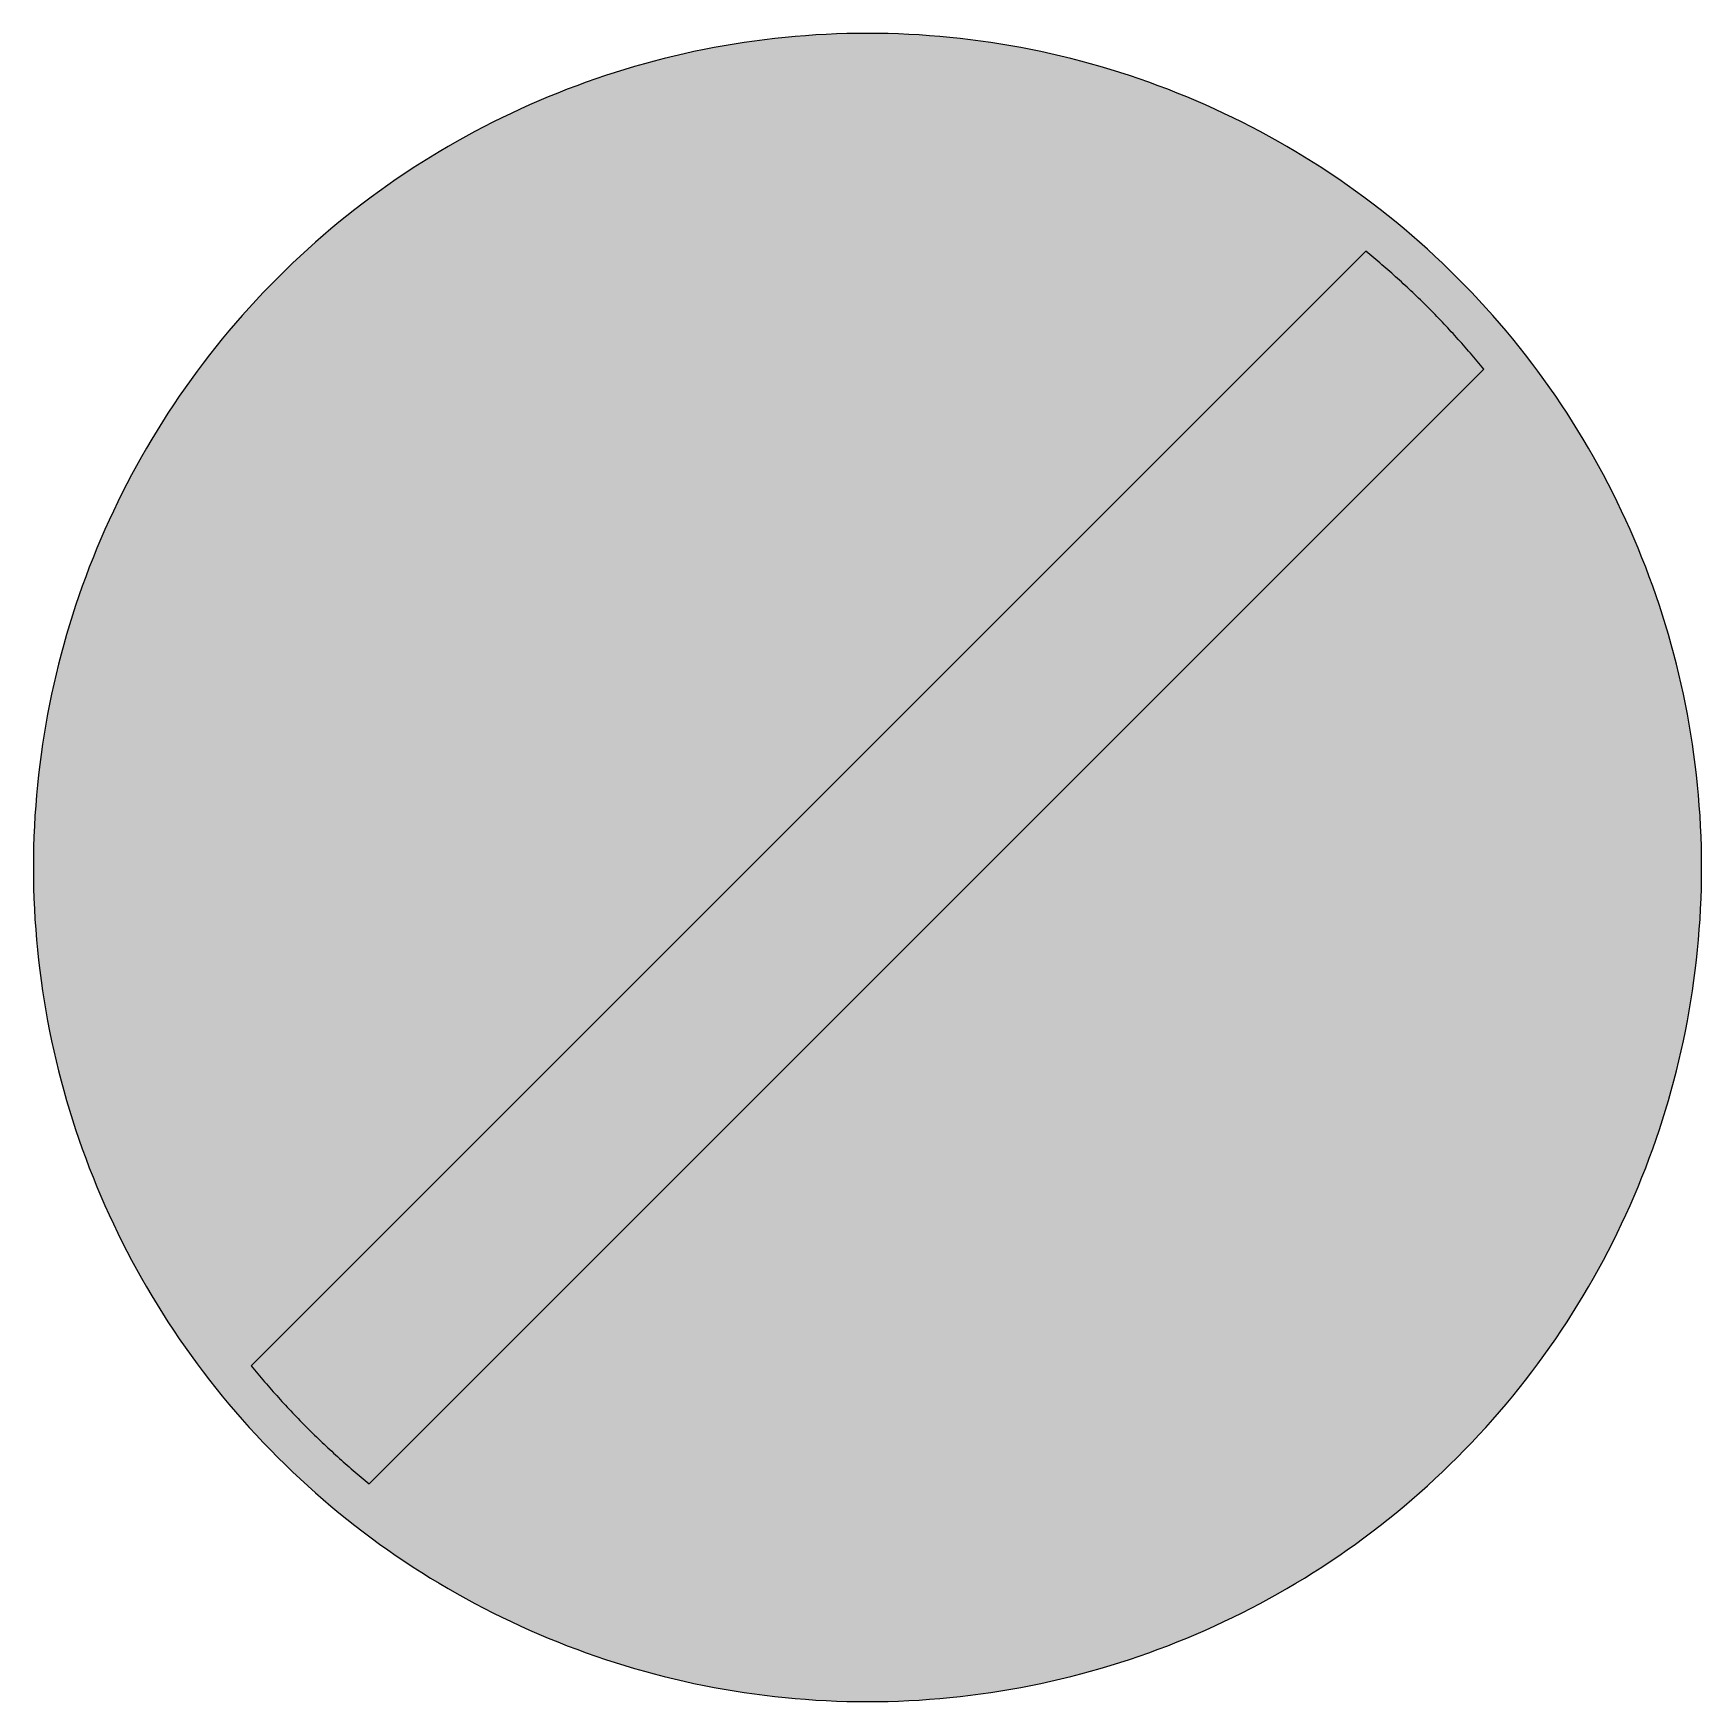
# Model space of a CAD drawing. Header units: millimetres. Extents: x 0 to 212, y 0 to 212.
import ezdxf

# ---------------------------------------------------------------- set-up
doc = ezdxf.new("R2010")
doc.units = ezdxf.units.MM

msp = doc.modelspace()

# ---------------------------------------------------------------- hatches: boundary and pattern name
for color, points in [(254, [(211.7189, 105.8869), (211.709, 107.2007), (211.6861, 108.5139), (211.6455, 109.8245), (211.5871, 111.1326), (211.5134, 112.4407), (211.4245, 113.7437), (211.3204, 115.0468), (211.201, 116.3447), (211.0638, 117.6426), (210.9114, 118.9355), (210.7413, 120.2258), (210.5584, 121.5136), (210.3577, 122.7988), (210.1418, 124.079), (209.9107, 125.3566), (209.6643, 126.6292), (209.4027, 127.8992), (209.1258, 129.1641), (208.8337, 130.4239), (208.5264, 131.6812), (208.2038, 132.936), (207.866, 134.1831), (207.5104, 135.4277), (207.1421, 136.6647), (206.7611, 137.8991), (206.3623, 139.1285), (205.9483, 140.3502), (205.5216, 141.5694), (205.0771, 142.781), (204.6199, 143.9901), (204.1474, 145.1915), (203.6623, 146.3853), (203.1619, 147.574), (202.6463, 148.7576), (202.1154, 149.9362), (201.5693, 151.1046), (201.0105, 152.2705), (200.439, 153.4262), (199.8523, 154.5768), (199.2503, 155.7198), (198.6356, 156.8577), (198.0057, 157.9855), (197.3605, 159.1081), (196.7052, 160.2232), (196.0321, 161.3281), (195.3489, 162.4279), (194.6504, 163.5176), (193.9366, 164.6022), (193.2102, 165.6766), (192.471, 166.7434), (191.7167, 167.8), (190.9521, 168.849), (190.1698, 169.8904), (189.3773, 170.9217), (188.5696, 171.9428), (187.7517, 172.9562), (186.9161, 173.9621), (186.0702, 174.9552), (185.2117, 175.9407), (184.338, 176.9161), (183.454, 177.8838), (182.5549, 178.8389), (181.643, 179.7837), (180.721, 180.7185), (179.7837, 181.643), (178.8389, 182.5549), (177.8838, 183.454), (176.9161, 184.338), (175.9407, 185.2117), (174.9552, 186.0702), (173.9621, 186.9161), (172.9562, 187.7492), (171.9428, 188.5696), (170.9217, 189.3773), (169.8904, 190.1698), (168.849, 190.9496), (167.8, 191.7167), (166.7408, 192.471), (165.6766, 193.2102), (164.6022, 193.9366), (163.5176, 194.6504), (162.4279, 195.3489), (161.3281, 196.0321), (160.2232, 196.7052), (159.1081, 197.3631), (157.9855, 198.0057), (156.8577, 198.6356), (155.7198, 199.2503), (154.5768, 199.8523), (153.4262, 200.439), (152.2705, 201.0131), (151.1046, 201.5719), (149.9362, 202.1154), (148.7576, 202.6463), (147.574, 203.1619), (146.3853, 203.6623), (145.1889, 204.15), (143.9875, 204.6199), (142.781, 205.0796), (141.5694, 205.5216), (140.3502, 205.9483), (139.1285, 206.3623), (137.8991, 206.7611), (136.6647, 207.1446), (135.4252, 207.5129), (134.1831, 207.866), (132.9334, 208.2038), (131.6812, 208.5264), (130.4239, 208.8337), (129.1641, 209.1284), (127.8966, 209.4052), (126.6292, 209.6668), (125.3541, 209.9132), (124.0765, 210.1444), (122.7963, 210.3603), (121.5136, 210.5584), (120.2258, 210.7438), (118.9355, 210.9114), (117.6401, 211.0638), (116.3447, 211.201), (115.0468, 211.3229), (113.7437, 211.4271), (112.4382, 211.516), (111.1326, 211.5896), (109.8245, 211.6455), (108.5113, 211.6861), (107.1982, 211.7115), (105.885, 211.7192), (104.5693, 211.7115), (103.2561, 211.6861), (101.9454, 211.6455), (100.6373, 211.5896), (99.3292, 211.516), (98.0262, 211.4271), (96.7232, 211.3229), (95.4253, 211.201), (94.1273, 211.0638), (92.8345, 210.9114), (91.5441, 210.7438), (90.2564, 210.5584), (88.9711, 210.3603), (87.691, 210.1444), (86.4133, 209.9132), (85.1408, 209.6668), (83.8708, 209.4052), (82.6059, 209.1284), (81.346, 208.8337), (80.0887, 208.5264), (78.834, 208.2038), (77.5868, 207.866), (76.3422, 207.5129), (75.1053, 207.1446), (73.8708, 206.7611), (72.6415, 206.3623), (71.4197, 205.9483), (70.2005, 205.5216), (68.9889, 205.0796), (67.7799, 204.6199), (66.5785, 204.15), (65.3847, 203.6623), (64.196, 203.1619), (63.0123, 202.6463), (61.8338, 202.1154), (60.6628, 201.5719), (59.4995, 201.0131), (58.3438, 200.439), (57.1932, 199.8523), (56.0502, 199.2503), (54.9123, 198.6356), (53.7845, 198.0057), (52.6618, 197.3631), (51.5468, 196.7052), (50.4419, 196.0321), (49.342, 195.3489), (48.2524, 194.6504), (47.1678, 193.9366), (46.0934, 193.2102), (45.0266, 192.471), (43.9699, 191.7167), (42.9209, 190.9496), (41.8795, 190.1698), (40.8483, 189.3773), (39.8272, 188.5696), (38.8137, 187.7492), (37.8079, 186.9161), (36.8148, 186.0702), (35.8292, 185.2117), (34.8539, 184.338), (33.8861, 183.454), (32.9311, 182.5549), (31.9862, 181.643), (31.049, 180.7185), (30.1269, 179.7837), (29.2151, 178.8389), (28.3159, 177.8838), (27.432, 176.9161), (26.5582, 175.9407), (25.6997, 174.9552), (24.8539, 173.9621), (24.0208, 172.9562), (23.2004, 171.9428), (22.3926, 170.9217), (21.6002, 169.8904), (20.8204, 168.849), (20.0533, 167.8), (19.2989, 166.7434), (18.5598, 165.6766), (17.8333, 164.6022), (17.1196, 163.5176), (16.4211, 162.4279), (15.7378, 161.3281), (15.0647, 160.2232), (14.4069, 159.1081), (13.7643, 157.9855), (13.1343, 156.8577), (12.5197, 155.7198), (11.9177, 154.5768), (11.3309, 153.4262), (10.7569, 152.2705), (10.1981, 151.1046), (9.6545, 149.9362), (9.1237, 148.7576), (8.6081, 147.574), (8.1077, 146.3853), (7.62, 145.1915), (7.1501, 143.9901), (6.6904, 142.781), (6.2484, 141.5694), (5.8217, 140.3502), (5.4077, 139.1285), (5.0089, 137.8991), (4.6253, 136.6647), (4.257, 135.4277), (3.904, 134.1831), (3.5662, 132.936), (3.2436, 131.6812), (2.9362, 130.4239), (2.6416, 129.1641), (2.3647, 127.8992), (2.1031, 126.6292), (1.8567, 125.3566), (1.6256, 124.079), (1.4097, 122.7988), (1.2116, 121.5136), (1.0262, 120.2258), (0.8585, 118.9355), (0.7061, 117.6426), (0.569, 116.3447), (0.447, 115.0468), (0.3429, 113.7437), (0.254, 112.4407), (0.1803, 111.1326), (0.1245, 109.8245), (0.0838, 108.5139), (0.0584, 107.2007), (0.0508, 105.885), (0.0584, 104.5718), (0.0838, 103.2586), (0.1245, 101.9454), (0.1803, 100.6373), (0.254, 99.3318), (0.3429, 98.0262), (0.447, 96.7232), (0.569, 95.4253), (0.7061, 94.1299), (0.8585, 92.8345), (1.0262, 91.5441), (1.2116, 90.2564), (1.4097, 88.9737), (1.6256, 87.6935), (1.8567, 86.4159), (2.1031, 85.1408), (2.3647, 83.8733), (2.6416, 82.6059), (2.9362, 81.346), (3.2436, 80.0887), (3.5662, 78.8365), (3.904, 77.5868), (4.257, 76.3448), (4.6253, 75.1053), (5.0089, 73.8708), (5.4077, 72.6415), (5.8217, 71.4197), (6.2484, 70.2005), (6.6904, 68.9889), (7.1501, 67.7824), (7.62, 66.581), (8.1077, 65.3847), (8.6081, 64.196), (9.1237, 63.0123), (9.6545, 61.8338), (10.1981, 60.6654), (10.7569, 59.4995), (11.3309, 58.3438), (11.9177, 57.1932), (12.5197, 56.0502), (13.1343, 54.9123), (13.7643, 53.7845), (14.4069, 52.6618), (15.0647, 51.5468), (15.7378, 50.4419), (16.4211, 49.342), (17.1196, 48.2524), (17.8333, 47.1678), (18.5598, 46.0934), (19.2989, 45.0291), (20.0533, 43.9699), (20.8204, 42.9209), (21.6002, 41.8795), (22.3926, 40.8483), (23.2004, 39.8272), (24.0208, 38.8137), (24.8539, 37.8079), (25.6997, 36.8148), (26.5582, 35.8292), (27.432, 34.8539), (28.3159, 33.8861), (29.2151, 32.9311), (30.1269, 31.9862), (31.049, 31.049), (31.9862, 30.1269), (32.9311, 29.2151), (33.8861, 28.3159), (34.8539, 27.432), (35.8292, 26.5582), (36.8148, 25.6997), (37.8079, 24.8539), (38.8137, 24.0182), (39.8272, 23.2004), (40.8483, 22.3926), (41.8795, 21.6002), (42.9209, 20.8178), (43.9699, 20.0533), (45.0266, 19.2989), (46.0934, 18.5598), (47.1678, 17.8333), (48.2524, 17.1196), (49.342, 16.4211), (50.4419, 15.7378), (51.5468, 15.0647), (52.6618, 14.4094), (53.7845, 13.7643), (54.9123, 13.1343), (56.0502, 12.5197), (57.1932, 11.9177), (58.3438, 11.3309), (59.4995, 10.7594), (60.6628, 10.2006), (61.8338, 9.6545), (63.0123, 9.1237), (64.196, 8.6081), (65.3847, 8.1077), (66.5785, 7.6225), (67.7799, 7.1501), (68.9889, 6.6929), (70.2005, 6.2484), (71.4197, 5.8217), (72.6415, 5.4077), (73.8708, 5.0089), (75.1053, 4.6279), (76.3422, 4.2596), (77.5868, 3.904), (78.834, 3.5662), (80.0887, 3.2436), (81.346, 2.9362), (82.6059, 2.6441), (83.8708, 2.3673), (85.1408, 2.1057), (86.4133, 1.8593), (87.691, 1.6281), (88.9711, 1.4122), (90.2564, 1.2116), (91.5441, 1.0287), (92.8345, 0.8585), (94.1273, 0.7061), (95.4253, 0.569), (96.7232, 0.4496), (98.0262, 0.3454), (99.3292, 0.2565), (100.6373, 0.1829), (101.9454, 0.1245), (103.2561, 0.0838), (104.5693, 0.061), (105.885, 0.0533), (107.1982, 0.061), (108.5113, 0.0838), (109.8245, 0.1245), (111.1326, 0.1829), (112.4382, 0.2565), (113.7437, 0.3454), (115.0468, 0.4496), (116.3447, 0.569), (117.6401, 0.7061), (118.9355, 0.8585), (120.2258, 1.0287), (121.5136, 1.2116), (122.7963, 1.4122), (124.0765, 1.6281), (125.3541, 1.8593), (126.6292, 2.1057), (127.8966, 2.3673), (129.1641, 2.6441), (130.4239, 2.9362), (131.6812, 3.2436), (132.9334, 3.5662), (134.1831, 3.904), (135.4252, 4.2596), (136.6647, 4.6279), (137.8991, 5.0089), (139.1285, 5.4077), (140.3502, 5.8217), (141.5694, 6.2484), (142.781, 6.6929), (143.9875, 7.1501), (145.1889, 7.6225), (146.3853, 8.1077), (147.574, 8.6081), (148.7576, 9.1237), (149.9362, 9.6545), (151.1046, 10.2006), (152.2705, 10.7594), (153.4262, 11.3309), (154.5768, 11.9177), (155.7198, 12.5197), (156.8577, 13.1343), (157.9855, 13.7643), (159.1081, 14.4094), (160.2232, 15.0647), (161.3281, 15.7378), (162.4279, 16.4211), (163.5176, 17.1196), (164.6022, 17.8333), (165.6766, 18.5598), (166.7408, 19.2989), (167.8, 20.0533), (168.849, 20.8178), (169.8904, 21.6002), (170.9217, 22.3926), (171.9428, 23.2004), (172.9562, 24.0182), (173.9621, 24.8539), (174.9552, 25.6997), (175.9407, 26.5582), (176.9161, 27.432), (177.8838, 28.3159), (178.8389, 29.2151), (179.7837, 30.1269), (180.721, 31.049), (181.643, 31.9862), (182.5549, 32.9311), (183.454, 33.8861), (184.338, 34.8539), (185.2117, 35.8292), (186.0702, 36.8148), (186.9161, 37.8079), (187.7517, 38.8137), (188.5696, 39.8272), (189.3773, 40.8483), (190.1698, 41.8795), (190.9521, 42.9209), (191.7167, 43.9699), (192.471, 45.0291), (193.2102, 46.0934), (193.9366, 47.1678), (194.6504, 48.2524), (195.3489, 49.342), (196.0321, 50.4419), (196.7052, 51.5468), (197.3605, 52.6618), (198.0057, 53.7845), (198.6356, 54.9123), (199.2503, 56.0502), (199.8523, 57.1932), (200.439, 58.3438), (201.0105, 59.4995), (201.5693, 60.6654), (202.1154, 61.8338), (202.6463, 63.0123), (203.1619, 64.196), (203.6623, 65.3847), (204.1474, 66.581), (204.6199, 67.7824), (205.0771, 68.9889), (205.5216, 70.2005), (205.9483, 71.4197), (206.3623, 72.6415), (206.7611, 73.8708), (207.1421, 75.1053), (207.5104, 76.3448), (207.866, 77.5868), (208.2038, 78.8365), (208.5264, 80.0887), (208.8337, 81.346), (209.1258, 82.6059), (209.4027, 83.8733), (209.6643, 85.1408), (209.9107, 86.4159), (210.1418, 87.6935), (210.3577, 88.9737), (210.5584, 90.2564), (210.7413, 91.5441), (210.9114, 92.8345), (211.0638, 94.1299), (211.201, 95.4253), (211.3204, 96.7232), (211.4245, 98.0262), (211.5134, 99.3318), (211.5871, 100.6373), (211.6455, 101.9454), (211.6861, 103.2586), (211.709, 104.5718), (211.7166, 105.885)]), (22, [(184.0689, 169.1016), (183.8579, 169.357), (183.6496, 169.6136), (183.4388, 169.8701), (183.228, 170.1267), (183.0146, 170.3807), (182.8013, 170.6347), (182.5879, 170.8887), (182.372, 171.1401), (182.1586, 171.3916), (181.9402, 171.643), (181.7243, 171.8945), (181.5059, 172.1434), (181.2874, 172.3923), (181.0664, 172.6413), (180.848, 172.8876), (180.627, 173.134), (180.4035, 173.3804), (180.18, 173.6242), (179.9565, 173.8706), (179.7329, 174.1145), (179.5069, 174.3558), (179.2808, 174.5996), (179.0548, 174.8409), (178.8287, 175.0797), (178.6001, 175.321), (178.369, 175.5597), (178.1404, 175.7985), (177.9092, 176.0347), (177.6781, 176.2735), (177.4469, 176.5097), (177.2133, 176.7434), (176.9796, 176.9796), (176.7434, 177.2133), (176.5097, 177.4444), (176.2735, 177.6781), (176.0347, 177.9092), (175.7985, 178.1404), (175.5597, 178.369), (175.321, 178.6001), (175.0797, 178.8262), (174.8409, 179.0548), (174.5996, 179.2808), (174.3558, 179.5069), (174.1145, 179.7329), (173.8706, 179.9565), (173.6268, 180.18), (173.3804, 180.4035), (173.134, 180.6245), (172.8876, 180.848), (172.6413, 181.0664), (172.3923, 181.2874), (172.1434, 181.5059), (171.8945, 181.7243), (171.643, 181.9402), (171.3916, 182.1561), (171.1401, 182.372), (170.8887, 182.5879), (170.6347, 182.8013), (170.3807, 183.0146), (170.1267, 183.2254), (169.8701, 183.4388), (169.6161, 183.6496), (169.357, 183.8579), (169.1005, 184.0662), (27.704, 42.6706), (27.9121, 42.4129), (28.1203, 42.1538), (28.3312, 41.8998), (28.5445, 41.6433), (28.7553, 41.3893), (28.9687, 41.1353), (29.1821, 40.8813), (29.398, 40.6298), (29.6139, 40.3784), (29.8298, 40.1269), (30.0457, 39.8755), (30.2641, 39.6265), (30.4825, 39.3776), (30.7035, 39.1287), (30.922, 38.8823), (31.1455, 38.6359), (31.3665, 38.3896), (31.59, 38.1432), (31.8135, 37.8993), (32.037, 37.6555), (32.2631, 37.4142), (32.4891, 37.1704), (32.7152, 36.9291), (32.9438, 36.6903), (33.1699, 36.449), (33.401, 36.2102), (33.6296, 35.9715), (33.8607, 35.7327), (34.0919, 35.4965), (34.3256, 35.2603), (34.5567, 35.0266), (34.7904, 34.7904), (35.0266, 34.5567), (35.2603, 34.323), (35.4965, 34.0919), (35.7353, 33.8607), (35.9715, 33.6296), (36.2102, 33.401), (36.449, 33.1699), (36.6903, 32.9413), (36.9291, 32.7152), (37.1704, 32.4891), (37.4142, 32.2631), (37.6555, 32.037), (37.8993, 31.8135), (38.1457, 31.59), (38.3896, 31.3665), (38.6359, 31.1429), (38.8823, 30.922), (39.1287, 30.7035), (39.3776, 30.4825), (39.6265, 30.2641), (39.8755, 30.0457), (40.1269, 29.8298), (40.3784, 29.6113), (40.6298, 29.398), (40.8813, 29.1821), (41.1353, 28.9687), (41.3893, 28.7553), (41.6433, 28.542), (41.8998, 28.3312), (42.1564, 28.1203), (42.4129, 27.9121), (42.6695, 27.7012)])]:
    msp.add_hatch(color=color).paths.add_polyline_path(points)

# ---------------------------------------------------------------- linework, layer by layer
at = {"color": 254}
msp.add_lwpolyline([(211.7189, 105.8869), (211.709, 107.2007), (211.6861, 108.5139), (211.6455, 109.8245), (211.5871, 111.1326), (211.5134, 112.4407), (211.4245, 113.7437), (211.3204, 115.0468), (211.201, 116.3447), (211.0638, 117.6426), (210.9114, 118.9355), (210.7413, 120.2258), (210.5584, 121.5136), (210.3577, 122.7988), (210.1418, 124.079), (209.9107, 125.3566), (209.6643, 126.6292), (209.4027, 127.8992), (209.1258, 129.1641), (208.8337, 130.4239), (208.5264, 131.6812), (208.2038, 132.936), (207.866, 134.1831), (207.5104, 135.4277), (207.1421, 136.6647), (206.7611, 137.8991), (206.3623, 139.1285), (205.9483, 140.3502), (205.5216, 141.5694), (205.0771, 142.781), (204.6199, 143.9901), (204.1474, 145.1915), (203.6623, 146.3853), (203.1619, 147.574), (202.6463, 148.7576), (202.1154, 149.9362), (201.5693, 151.1046), (201.0105, 152.2705), (200.439, 153.4262), (199.8523, 154.5768), (199.2503, 155.7198), (198.6356, 156.8577), (198.0057, 157.9855), (197.3605, 159.1081), (196.7052, 160.2232), (196.0321, 161.3281), (195.3489, 162.4279), (194.6504, 163.5176), (193.9366, 164.6022), (193.2102, 165.6766), (192.471, 166.7434), (191.7167, 167.8), (190.9521, 168.849), (190.1698, 169.8904), (189.3773, 170.9217), (188.5696, 171.9428), (187.7517, 172.9562), (186.9161, 173.9621), (186.0702, 174.9552), (185.2117, 175.9407), (184.338, 176.9161), (183.454, 177.8838), (182.5549, 178.8389), (181.643, 179.7837), (180.721, 180.7185), (179.7837, 181.643), (178.8389, 182.5549), (177.8838, 183.454), (176.9161, 184.338), (175.9407, 185.2117), (174.9552, 186.0702), (173.9621, 186.9161), (172.9562, 187.7492), (171.9428, 188.5696), (170.9217, 189.3773), (169.8904, 190.1698), (168.849, 190.9496), (167.8, 191.7167), (166.7408, 192.471), (165.6766, 193.2102), (164.6022, 193.9366), (163.5176, 194.6504), (162.4279, 195.3489), (161.3281, 196.0321), (160.2232, 196.7052), (159.1081, 197.3631), (157.9855, 198.0057), (156.8577, 198.6356), (155.7198, 199.2503), (154.5768, 199.8523), (153.4262, 200.439), (152.2705, 201.0131), (151.1046, 201.5719), (149.9362, 202.1154), (148.7576, 202.6463), (147.574, 203.1619), (146.3853, 203.6623), (145.1889, 204.15), (143.9875, 204.6199), (142.781, 205.0796), (141.5694, 205.5216), (140.3502, 205.9483), (139.1285, 206.3623), (137.8991, 206.7611), (136.6647, 207.1446), (135.4252, 207.5129), (134.1831, 207.866), (132.9334, 208.2038), (131.6812, 208.5264), (130.4239, 208.8337), (129.1641, 209.1284), (127.8966, 209.4052), (126.6292, 209.6668), (125.3541, 209.9132), (124.0765, 210.1444), (122.7963, 210.3603), (121.5136, 210.5584), (120.2258, 210.7438), (118.9355, 210.9114), (117.6401, 211.0638), (116.3447, 211.201), (115.0468, 211.3229), (113.7437, 211.4271), (112.4382, 211.516), (111.1326, 211.5896), (109.8245, 211.6455), (108.5113, 211.6861), (107.1982, 211.7115), (105.885, 211.7192), (104.5693, 211.7115), (103.2561, 211.6861), (101.9454, 211.6455), (100.6373, 211.5896), (99.3292, 211.516), (98.0262, 211.4271), (96.7232, 211.3229), (95.4253, 211.201), (94.1273, 211.0638), (92.8345, 210.9114), (91.5441, 210.7438), (90.2564, 210.5584), (88.9711, 210.3603), (87.691, 210.1444), (86.4133, 209.9132), (85.1408, 209.6668), (83.8708, 209.4052), (82.6059, 209.1284), (81.346, 208.8337), (80.0887, 208.5264), (78.834, 208.2038), (77.5868, 207.866), (76.3422, 207.5129), (75.1053, 207.1446), (73.8708, 206.7611), (72.6415, 206.3623), (71.4197, 205.9483), (70.2005, 205.5216), (68.9889, 205.0796), (67.7799, 204.6199), (66.5785, 204.15), (65.3847, 203.6623), (64.196, 203.1619), (63.0123, 202.6463), (61.8338, 202.1154), (60.6628, 201.5719), (59.4995, 201.0131), (58.3438, 200.439), (57.1932, 199.8523), (56.0502, 199.2503), (54.9123, 198.6356), (53.7845, 198.0057), (52.6618, 197.3631), (51.5468, 196.7052), (50.4419, 196.0321), (49.342, 195.3489), (48.2524, 194.6504), (47.1678, 193.9366), (46.0934, 193.2102), (45.0266, 192.471), (43.9699, 191.7167), (42.9209, 190.9496), (41.8795, 190.1698), (40.8483, 189.3773), (39.8272, 188.5696), (38.8137, 187.7492), (37.8079, 186.9161), (36.8148, 186.0702), (35.8292, 185.2117), (34.8539, 184.338), (33.8861, 183.454), (32.9311, 182.5549), (31.9862, 181.643), (31.049, 180.7185), (30.1269, 179.7837), (29.2151, 178.8389), (28.3159, 177.8838), (27.432, 176.9161), (26.5582, 175.9407), (25.6997, 174.9552), (24.8539, 173.9621), (24.0208, 172.9562), (23.2004, 171.9428), (22.3926, 170.9217), (21.6002, 169.8904), (20.8204, 168.849), (20.0533, 167.8), (19.2989, 166.7434), (18.5598, 165.6766), (17.8333, 164.6022), (17.1196, 163.5176), (16.4211, 162.4279), (15.7378, 161.3281), (15.0647, 160.2232), (14.4069, 159.1081), (13.7643, 157.9855), (13.1343, 156.8577), (12.5197, 155.7198), (11.9177, 154.5768), (11.3309, 153.4262), (10.7569, 152.2705), (10.1981, 151.1046), (9.6545, 149.9362), (9.1237, 148.7576), (8.6081, 147.574), (8.1077, 146.3853), (7.62, 145.1915), (7.1501, 143.9901), (6.6904, 142.781), (6.2484, 141.5694), (5.8217, 140.3502), (5.4077, 139.1285), (5.0089, 137.8991), (4.6253, 136.6647), (4.257, 135.4277), (3.904, 134.1831), (3.5662, 132.936), (3.2436, 131.6812), (2.9362, 130.4239), (2.6416, 129.1641), (2.3647, 127.8992), (2.1031, 126.6292), (1.8567, 125.3566), (1.6256, 124.079), (1.4097, 122.7988), (1.2116, 121.5136), (1.0262, 120.2258), (0.8585, 118.9355), (0.7061, 117.6426), (0.569, 116.3447), (0.447, 115.0468), (0.3429, 113.7437), (0.254, 112.4407), (0.1803, 111.1326), (0.1245, 109.8245), (0.0838, 108.5139), (0.0584, 107.2007), (0.0508, 105.885), (0.0584, 104.5718), (0.0838, 103.2586), (0.1245, 101.9454), (0.1803, 100.6373), (0.254, 99.3318), (0.3429, 98.0262), (0.447, 96.7232), (0.569, 95.4253), (0.7061, 94.1299), (0.8585, 92.8345), (1.0262, 91.5441), (1.2116, 90.2564), (1.4097, 88.9737), (1.6256, 87.6935), (1.8567, 86.4159), (2.1031, 85.1408), (2.3647, 83.8733), (2.6416, 82.6059), (2.9362, 81.346), (3.2436, 80.0887), (3.5662, 78.8365), (3.904, 77.5868), (4.257, 76.3448), (4.6253, 75.1053), (5.0089, 73.8708), (5.4077, 72.6415), (5.8217, 71.4197), (6.2484, 70.2005), (6.6904, 68.9889), (7.1501, 67.7824), (7.62, 66.581), (8.1077, 65.3847), (8.6081, 64.196), (9.1237, 63.0123), (9.6545, 61.8338), (10.1981, 60.6654), (10.7569, 59.4995), (11.3309, 58.3438), (11.9177, 57.1932), (12.5197, 56.0502), (13.1343, 54.9123), (13.7643, 53.7845), (14.4069, 52.6618), (15.0647, 51.5468), (15.7378, 50.4419), (16.4211, 49.342), (17.1196, 48.2524), (17.8333, 47.1678), (18.5598, 46.0934), (19.2989, 45.0291), (20.0533, 43.9699), (20.8204, 42.9209), (21.6002, 41.8795), (22.3926, 40.8483), (23.2004, 39.8272), (24.0208, 38.8137), (24.8539, 37.8079), (25.6997, 36.8148), (26.5582, 35.8292), (27.432, 34.8539), (28.3159, 33.8861), (29.2151, 32.9311), (30.1269, 31.9862), (31.049, 31.049), (31.9862, 30.1269), (32.9311, 29.2151), (33.8861, 28.3159), (34.8539, 27.432), (35.8292, 26.5582), (36.8148, 25.6997), (37.8079, 24.8539), (38.8137, 24.0182), (39.8272, 23.2004), (40.8483, 22.3926), (41.8795, 21.6002), (42.9209, 20.8178), (43.9699, 20.0533), (45.0266, 19.2989), (46.0934, 18.5598), (47.1678, 17.8333), (48.2524, 17.1196), (49.342, 16.4211), (50.4419, 15.7378), (51.5468, 15.0647), (52.6618, 14.4094), (53.7845, 13.7643), (54.9123, 13.1343), (56.0502, 12.5197), (57.1932, 11.9177), (58.3438, 11.3309), (59.4995, 10.7594), (60.6628, 10.2006), (61.8338, 9.6545), (63.0123, 9.1237), (64.196, 8.6081), (65.3847, 8.1077), (66.5785, 7.6225), (67.7799, 7.1501), (68.9889, 6.6929), (70.2005, 6.2484), (71.4197, 5.8217), (72.6415, 5.4077), (73.8708, 5.0089), (75.1053, 4.6279), (76.3422, 4.2596), (77.5868, 3.904), (78.834, 3.5662), (80.0887, 3.2436), (81.346, 2.9362), (82.6059, 2.6441), (83.8708, 2.3673), (85.1408, 2.1057), (86.4133, 1.8593), (87.691, 1.6281), (88.9711, 1.4122), (90.2564, 1.2116), (91.5441, 1.0287), (92.8345, 0.8585), (94.1273, 0.7061), (95.4253, 0.569), (96.7232, 0.4496), (98.0262, 0.3454), (99.3292, 0.2565), (100.6373, 0.1829), (101.9454, 0.1245), (103.2561, 0.0838), (104.5693, 0.061), (105.885, 0.0533), (107.1982, 0.061), (108.5113, 0.0838), (109.8245, 0.1245), (111.1326, 0.1829), (112.4382, 0.2565), (113.7437, 0.3454), (115.0468, 0.4496), (116.3447, 0.569), (117.6401, 0.7061), (118.9355, 0.8585), (120.2258, 1.0287), (121.5136, 1.2116), (122.7963, 1.4122), (124.0765, 1.6281), (125.3541, 1.8593), (126.6292, 2.1057), (127.8966, 2.3673), (129.1641, 2.6441), (130.4239, 2.9362), (131.6812, 3.2436), (132.9334, 3.5662), (134.1831, 3.904), (135.4252, 4.2596), (136.6647, 4.6279), (137.8991, 5.0089), (139.1285, 5.4077), (140.3502, 5.8217), (141.5694, 6.2484), (142.781, 6.6929), (143.9875, 7.1501), (145.1889, 7.6225), (146.3853, 8.1077), (147.574, 8.6081), (148.7576, 9.1237), (149.9362, 9.6545), (151.1046, 10.2006), (152.2705, 10.7594), (153.4262, 11.3309), (154.5768, 11.9177), (155.7198, 12.5197), (156.8577, 13.1343), (157.9855, 13.7643), (159.1081, 14.4094), (160.2232, 15.0647), (161.3281, 15.7378), (162.4279, 16.4211), (163.5176, 17.1196), (164.6022, 17.8333), (165.6766, 18.5598), (166.7408, 19.2989), (167.8, 20.0533), (168.849, 20.8178), (169.8904, 21.6002), (170.9217, 22.3926), (171.9428, 23.2004), (172.9562, 24.0182), (173.9621, 24.8539), (174.9552, 25.6997), (175.9407, 26.5582), (176.9161, 27.432), (177.8838, 28.3159), (178.8389, 29.2151), (179.7837, 30.1269), (180.721, 31.049), (181.643, 31.9862), (182.5549, 32.9311), (183.454, 33.8861), (184.338, 34.8539), (185.2117, 35.8292), (186.0702, 36.8148), (186.9161, 37.8079), (187.7517, 38.8137), (188.5696, 39.8272), (189.3773, 40.8483), (190.1698, 41.8795), (190.9521, 42.9209), (191.7167, 43.9699), (192.471, 45.0291), (193.2102, 46.0934), (193.9366, 47.1678), (194.6504, 48.2524), (195.3489, 49.342), (196.0321, 50.4419), (196.7052, 51.5468), (197.3605, 52.6618), (198.0057, 53.7845), (198.6356, 54.9123), (199.2503, 56.0502), (199.8523, 57.1932), (200.439, 58.3438), (201.0105, 59.4995), (201.5693, 60.6654), (202.1154, 61.8338), (202.6463, 63.0123), (203.1619, 64.196), (203.6623, 65.3847), (204.1474, 66.581), (204.6199, 67.7824), (205.0771, 68.9889), (205.5216, 70.2005), (205.9483, 71.4197), (206.3623, 72.6415), (206.7611, 73.8708), (207.1421, 75.1053), (207.5104, 76.3448), (207.866, 77.5868), (208.2038, 78.8365), (208.5264, 80.0887), (208.8337, 81.346), (209.1258, 82.6059), (209.4027, 83.8733), (209.6643, 85.1408), (209.9107, 86.4159), (210.1418, 87.6935), (210.3577, 88.9737), (210.5584, 90.2564), (210.7413, 91.5441), (210.9114, 92.8345), (211.0638, 94.1299), (211.201, 95.4253), (211.3204, 96.7232), (211.4245, 98.0262), (211.5134, 99.3318), (211.5871, 100.6373), (211.6455, 101.9454), (211.6861, 103.2586), (211.709, 104.5718), (211.7166, 105.885), (211.7189, 105.8869)], dxfattribs=at)
at = {"color": 22}
msp.add_lwpolyline([(184.0689, 169.1016), (183.8579, 169.357), (183.6496, 169.6136), (183.4388, 169.8701), (183.228, 170.1267), (183.0146, 170.3807), (182.8013, 170.6347), (182.5879, 170.8887), (182.372, 171.1401), (182.1586, 171.3916), (181.9402, 171.643), (181.7243, 171.8945), (181.5059, 172.1434), (181.2874, 172.3923), (181.0664, 172.6413), (180.848, 172.8876), (180.627, 173.134), (180.4035, 173.3804), (180.18, 173.6242), (179.9565, 173.8706), (179.7329, 174.1145), (179.5069, 174.3558), (179.2808, 174.5996), (179.0548, 174.8409), (178.8287, 175.0797), (178.6001, 175.321), (178.369, 175.5597), (178.1404, 175.7985), (177.9092, 176.0347), (177.6781, 176.2735), (177.4469, 176.5097), (177.2133, 176.7434), (176.9796, 176.9796), (176.7434, 177.2133), (176.5097, 177.4444), (176.2735, 177.6781), (176.0347, 177.9092), (175.7985, 178.1404), (175.5597, 178.369), (175.321, 178.6001), (175.0797, 178.8262), (174.8409, 179.0548), (174.5996, 179.2808), (174.3558, 179.5069), (174.1145, 179.7329), (173.8706, 179.9565), (173.6268, 180.18), (173.3804, 180.4035), (173.134, 180.6245), (172.8876, 180.848), (172.6413, 181.0664), (172.3923, 181.2874), (172.1434, 181.5059), (171.8945, 181.7243), (171.643, 181.9402), (171.3916, 182.1561), (171.1401, 182.372), (170.8887, 182.5879), (170.6347, 182.8013), (170.3807, 183.0146), (170.1267, 183.2254), (169.8701, 183.4388), (169.6161, 183.6496), (169.357, 183.8579), (169.1005, 184.0662), (27.704, 42.6706), (27.9121, 42.4129), (28.1203, 42.1538), (28.3312, 41.8998), (28.5445, 41.6433), (28.7553, 41.3893), (28.9687, 41.1353), (29.1821, 40.8813), (29.398, 40.6298), (29.6139, 40.3784), (29.8298, 40.1269), (30.0457, 39.8755), (30.2641, 39.6265), (30.4825, 39.3776), (30.7035, 39.1287), (30.922, 38.8823), (31.1455, 38.6359), (31.3665, 38.3896), (31.59, 38.1432), (31.8135, 37.8993), (32.037, 37.6555), (32.2631, 37.4142), (32.4891, 37.1704), (32.7152, 36.9291), (32.9438, 36.6903), (33.1699, 36.449), (33.401, 36.2102), (33.6296, 35.9715), (33.8607, 35.7327), (34.0919, 35.4965), (34.3256, 35.2603), (34.5567, 35.0266), (34.7904, 34.7904), (35.0266, 34.5567), (35.2603, 34.323), (35.4965, 34.0919), (35.7353, 33.8607), (35.9715, 33.6296), (36.2102, 33.401), (36.449, 33.1699), (36.6903, 32.9413), (36.9291, 32.7152), (37.1704, 32.4891), (37.4142, 32.2631), (37.6555, 32.037), (37.8993, 31.8135), (38.1457, 31.59), (38.3896, 31.3665), (38.6359, 31.1429), (38.8823, 30.922), (39.1287, 30.7035), (39.3776, 30.4825), (39.6265, 30.2641), (39.8755, 30.0457), (40.1269, 29.8298), (40.3784, 29.6113), (40.6298, 29.398), (40.8813, 29.1821), (41.1353, 28.9687), (41.3893, 28.7553), (41.6433, 28.542), (41.8998, 28.3312), (42.1564, 28.1203), (42.4129, 27.9121), (42.6695, 27.7012), (184.0689, 169.1016)], dxfattribs=at)

doc.saveas('drawing.dxf')
